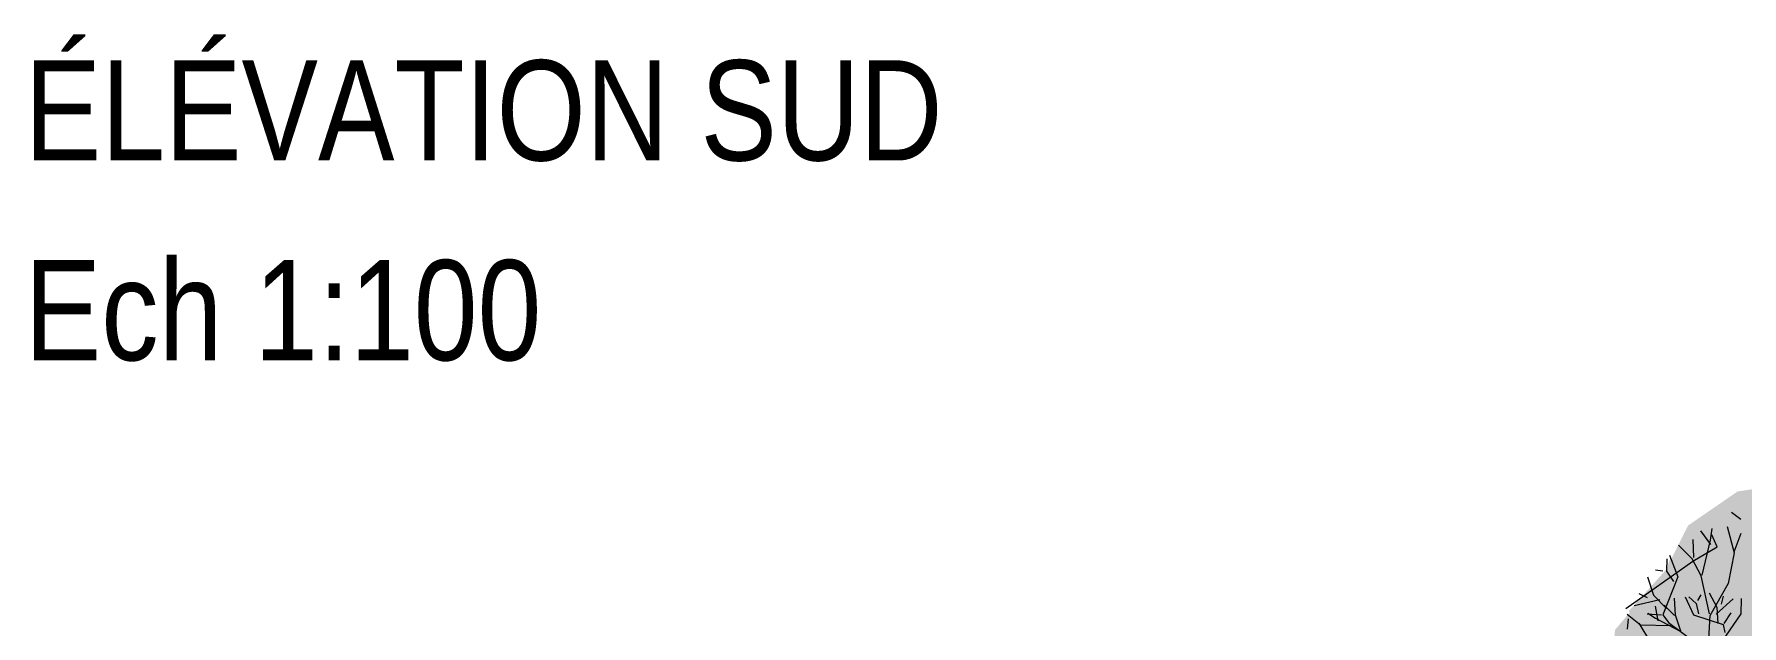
# Model space of a CAD drawing. Header units: centimetres. Extents: x -4381 to 5639, y -3920 to 4826.
# Drawn here: x 51.81 to 63.75, y 18.69 to 22.82 of the extents above; entities that cross this region are included whole.
import ezdxf
from ezdxf.xclip import XClip

# ---------------------------------------------------------------- set-up
doc = ezdxf.new("R2010")
doc.units = ezdxf.units.CM
doc.header["$MEASUREMENT"] = 0
doc.header["$XCLIPFRAME"] = 0
doc.layers.add('0_Pen_No__7', color=7, linetype='Continuous', lineweight=5)
doc.layers.add('trees_Pen_No__1', color=7, linetype='Continuous', lineweight=5)
doc.layers.add('Drawing & Figure', color=7, linetype='Continuous')
doc.layers.add('MURS CLOTURE_Pen_No__183', color=7, linetype='Continuous', lineweight=5, true_color=0xcaedab)
doc.styles.add('GENERATED_STYLE_2', font='')
doc.styles.get('GENERATED_STYLE_2').set_extended_font_data('Arial Narrow Occidental')

# ---------------------------------------------------------------- blocks, each defined once
blk = doc.blocks.new('Drawing_10_10', base_point=(-363.092, 10.618))
at = {"layer": 'MURS CLOTURE_Pen_No__183', "linetype": 'Continuous', "lineweight": 0, "ltscale": 10, "true_color": 0xd1ebba}
blk.add_hatch(color=254, dxfattribs=at).paths.add_polyline_path([(62.862, 18.661), (62.816, 18.154), (63.043, 17.818), (65.74, 17.818), (66.177, 17.818), (66.217, 17.946), (66.141, 18.247), (66.008, 18.625), (65.747, 18.824), (65.564, 19.054), (65.266, 19.169), (65.135, 19.177), (64.892, 19.415), (64.239, 19.704), (63.719, 19.628), (63.373, 19.39), (63.257, 19.158), (63.249, 19.162), (63.219, 19.081), (62.959, 18.793), (62.964, 18.781)])
at = {"layer": 'trees_Pen_No__1', "linetype": 'Continuous', "ltscale": 10}
for p, q in [((63.742, 19.432), (63.676, 19.48)), ((63.459, 19.353), (63.53, 19.257)), ((63.538, 19.368), (63.527, 19.287)), ((63.646, 19.383), (63.695, 19.198)), ((63.695, 19.206), (63.745, 19.337)), ((63.401, 19.158), (63.306, 19.253)), ((63.405, 19.292), (63.41, 19.166)), ((63.405, 19.14), (63.576, 19.241)), ((63.527, 19.287), (63.469, 19.043)), ((63.576, 19.241), (63.538, 19.324)), ((62.937, 18.81), (63.405, 19.14)), ((63.224, 19.158), (63.221, 19.072)), ((63.244, 19.184), (63.302, 19.031)), ((63.465, 19.039), (63.401, 19.158)), ((63.695, 19.198), (63.652, 18.985)), ((63.09, 19.031), (63.132, 18.903)), ((63.196, 19.072), (63.144, 19.079)), ((63.302, 19.031), (63.197, 18.766)), ((63.221, 19.072), (63.27, 19)), ((63.522, 18.772), (63.465, 19.039)), ((63.652, 18.985), (63.526, 18.759)), ((63.176, 18.871), (62.997, 18.828)), ((63.09, 18.884), (63.031, 18.912)), ((63.132, 18.903), (63.221, 18.811)), ((63.285, 18.763), (63.279, 18.883)), ((63.352, 18.891), (63.411, 18.766)), ((63.377, 18.891), (63.429, 18.846)), ((63.442, 18.865), (63.464, 18.906)), ((63.52, 18.92), (63.573, 18.82)), ((63.569, 18.771), (63.687, 18.877)), ((63.606, 18.84), (63.62, 18.897)), ((63.743, 18.774), (63.747, 18.881)), ((63.04, 18.694), (62.947, 18.769)), ((63.187, 18.764), (63.088, 18.77)), ((63.092, 18.778), (63.145, 18.742)), ((63.142, 18.827), (63.161, 18.723)), ((63.145, 18.742), (63.318, 18.652)), ((63.197, 18.766), (63.237, 18.713)), ((63.205, 18.833), (63.277, 18.761)), ((63.322, 18.652), (63.285, 18.763)), ((63.411, 18.766), (63.619, 18.699)), ((63.429, 18.846), (63.446, 18.772)), ((63.514, 18.513), (63.527, 18.761)), ((63.573, 18.82), (63.581, 18.706)), ((63.626, 18.705), (63.674, 18.78)), ((63.636, 18.618), (63.743, 18.774)), ((62.95, 18.665), (62.956, 18.738)), ((63.028, 18.707), (63.111, 18.572)), ((63.252, 18.689), (63.04, 18.694)), ((63.237, 18.713), (63.49, 18.524)), ((63.619, 18.699), (63.63, 18.642))]:
    blk.add_line(p, q, dxfattribs=at)

msp = doc.modelspace()

# ---------------------------------------------------------------- block references
at = {"layer": 'Drawing & Figure', "color": 151, "linetype": 'Continuous', "lineweight": 5, "ltscale": 10, "true_color": 0x80c2ff}
ref = msp.add_blockref('Drawing_10_10', (-363.09186, 10.61787), dxfattribs=at)
XClip(ref).set_block_clipping_path([(51.7463984619, 0.9963282177), (100.4426918859, 21.3288080632)])

# ---------------------------------------------------------------- texts
at = {"layer": '0_Pen_No__7', "linetype": 'Continuous', "insert": (51.7464, 20.53413), "char_height": 0.7, "width": 15.476861, "attachment_point": 7, "line_spacing_factor": 1.196104, "style": 'GENERATED_STYLE_2'}
msp.add_mtext('\\A1;{\\fArial Narrow Occidental|b0|i0|c0|p34;ÉLÉVATION SUD\\P\\fArial Narrow Occidental|b0|i0|c0|p34;Ech 1:100}', dxfattribs=at)

doc.saveas('drawing.dxf')
